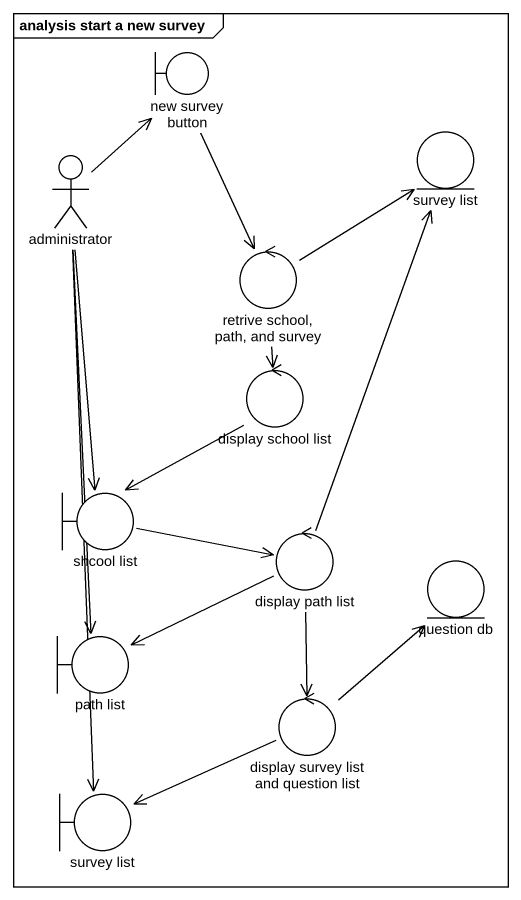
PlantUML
@startuml
mainframe analysis start a new survey
boundary "new survey button" as new_survey_button
entity "survey list" as survey_list
actor administrator
control "retrive school, path, and survey" as retrive_school_path_and
control "display school list" as display_school_list
boundary "shcool list" as shcool_list
control "display path list" as display_path_list
entity "question db" as question_db
boundary "path list" as path_list
control "display survey list and question list" as display_survey_list_and
boundary "survey list" as survey_list_2
new_survey_button --> retrive_school_path_and
administrator -up-> new_survey_button
administrator --> shcool_list
administrator --> path_list
administrator --> survey_list_2
retrive_school_path_and -up-> survey_list
retrive_school_path_and --> display_school_list
display_school_list --> shcool_list
shcool_list -right-> display_path_list
display_path_list -up-> survey_list
display_path_list -left-> path_list
display_path_list --> display_survey_list_and
display_survey_list_and -up-> question_db
display_survey_list_and -left-> survey_list_2
@enduml
